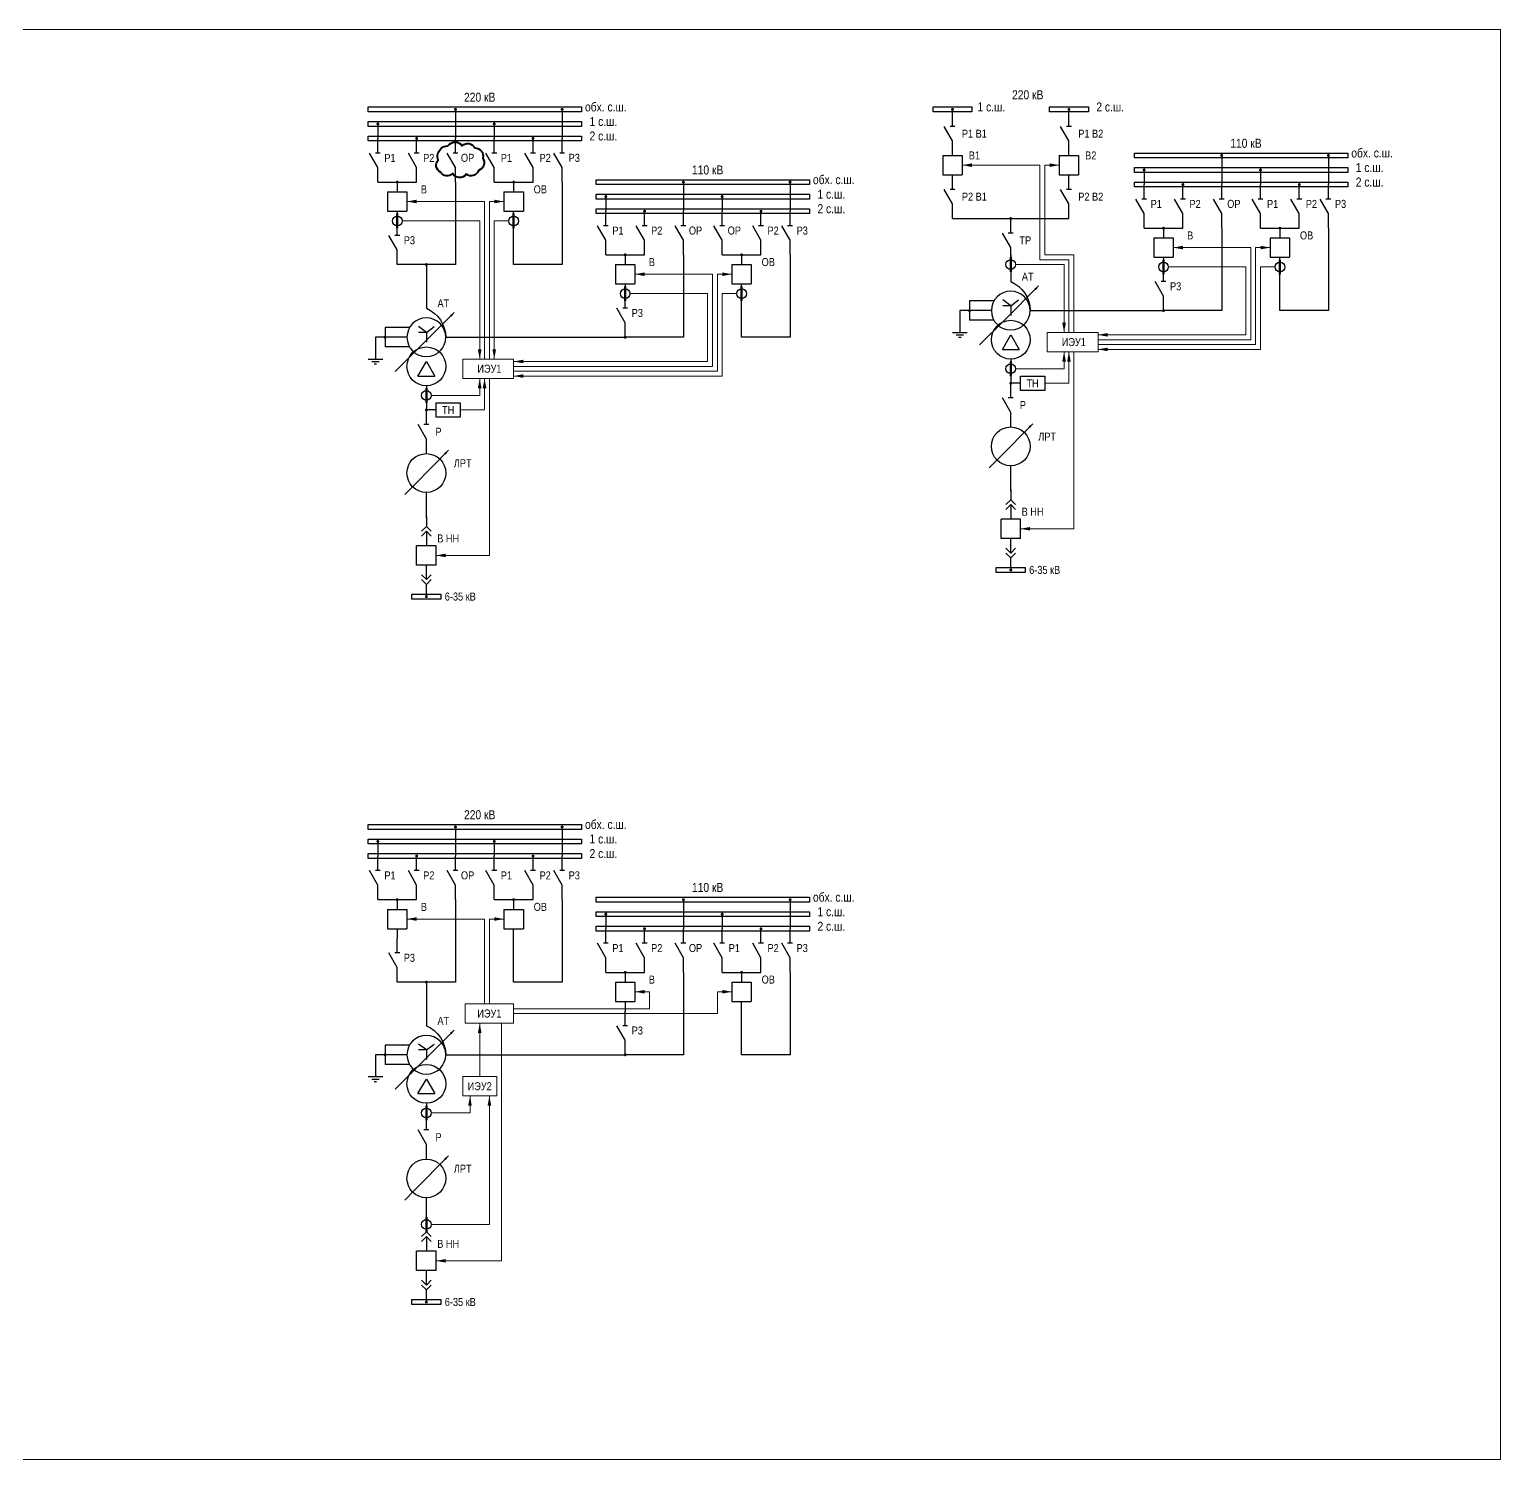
# Model space of a CAD drawing. Header units: millimetres. Extents: x 5769 to 10700, y 4225 to 6895.
# Drawn here: x 6772 to 7379, y 5288 to 5878 of the extents above; entities that cross this region are included whole.
import ezdxf
from ezdxf.enums import TextEntityAlignment as Align

# ---------------------------------------------------------------- set-up
doc = ezdxf.new("R2010")
doc.units = ezdxf.units.MM
doc.layers.add('Основная', color=7, linetype='Continuous', lineweight=30)
doc.layers.add('Тонкая', color=7, linetype='Continuous', lineweight=13)
doc.styles.add('Narrow', font='ARIALN.TTF')
doc.styles.add('Вывод', font='tahoma.ttf', dxfattribs={"height": 2.5})
doc.styles.add('Компонент', font='ARIALN.TTF', dxfattribs={"height": 3.5})

# ---------------------------------------------------------------- blocks, each defined once
blk = doc.blocks.new('*U29')
at = {"color": 0}
for p, q in [((0, 0), (-8, 0)), ((-8, -8), (-8, 0)), ((0, -8), (0, 0)), ((0, -8), (-8, -8))]:
    blk.add_line(p, q, dxfattribs=at)
at = {"layer": 'Основная', "style": 'Компонент'}
blk.add_attdef('ОУ', text='', height=3.5, dxfattribs=at).set_placement((-15, -3), align=Align.MIDDLE_CENTER)
blk = doc.blocks.new('*U32')
at = {"color": 0}
blk.add_line((0, 0), (6, 3.43), dxfattribs=at)
blk = doc.blocks.new('*U23')
at = {"color": 0}
blk.add_line((0, -1), (0, 1), dxfattribs=at)
blk = doc.blocks.new('*U21')
at = {"color": 0}
for p, q in [((0, 3), (0, 9)), ((0, -9), (0, -3))]:
    blk.add_line(p, q, dxfattribs=at)
at = {"color": 0, "ltscale": 0.25, "rotation": 89.99999999999999}
for name, p in [('*U32', (0, -3)), ('*U23', (0, 3))]:
    blk.add_blockref(name, p, dxfattribs=at)
at = {"layer": 'Основная'}
for tag, height, style, p in [('В1', 2.5, 'Вывод', (2, 7)), ('ОУ', 3.5, 'Компонент', (-12, 0)), ('В2', 2.5, 'Вывод', (2, -7))]:
    blk.add_attdef(tag, text='', height=height, dxfattribs=dict(at, style=style)).set_placement(p, align=Align.MIDDLE_CENTER)
blk = doc.blocks.new('*U41')
at = {"ltscale": 0.25}
blk.add_circle((0, 0), 2, dxfattribs=at)
at = {"layer": 'Основная', "color": 0, "lineweight": 50}
blk.add_line((0, -3), (0, 3), dxfattribs=at)
at = {"layer": 'Основная', "style": 'Компонент'}
blk.add_attdef('ОУ', text='', height=3.5, dxfattribs=at).set_placement((-6, 0), align=Align.MIDDLE_CENTER)
blk = doc.blocks.new('*U14')
at = {"ltscale": 0.25}
for p, q in [((-3.46, -4), (0, 2)), ((0, 2), (3.46, -4)), ((-3.46, -4), (3.46, -4))]:
    blk.add_line(p, q, dxfattribs=at)
blk.add_circle((0, 0), 8, dxfattribs=at)
at = {"layer": 'Основная', "style": 'Компонент'}
blk.add_attdef('ОУ', text='', height=3.5, dxfattribs=at).set_placement((17, 0), align=Align.MIDDLE_CENTER)
blk = doc.blocks.new('*U15')
at = {"ltscale": 0.25}
for p, q in [((0, 0), (-20, 0)), ((14.44, 0), (0, 0))]:
    blk.add_line(p, q, dxfattribs=at)
blk.add_lwpolyline([(-18, 0, 1, 0, 0), (-20, 0, 0, 0, 0)], format="xyseb", dxfattribs=at)
at = {"layer": 'Основная', "style": 'Вывод'}
blk.add_attdef('ОС', text='', height=2.5, dxfattribs=at).set_placement((3, 2), align=Align.MIDDLE_CENTER)
blk = doc.blocks.new('*U68')
at = {"ltscale": 0.25}
for q in [(-3.2, 4.4), (3.2, 4.4), (0, -2), (3.21, 2)]:
    blk.add_line((0, 2), q, dxfattribs=at)
blk.add_circle((0, 0), 8, dxfattribs=at)
blk.add_arc((5.23, -0.15), 13.23, 113.28026, 179.33961, dxfattribs=at)
at = {"layer": 'Основная', "style": 'Компонент'}
blk.add_attdef('ОУ', text='', height=3.5, dxfattribs=at).set_placement((-17, 0), align=Align.MIDDLE_CENTER)
blk = doc.blocks.new('*U50')
at = {"color": 0}
for p, q in [((-3, 0), (3, 0)), ((0, 3), (0, 0)), ((-1.5, -1), (1.5, -1)), ((-0.5, -2), (0.5, -2))]:
    blk.add_line(p, q, dxfattribs=at)
blk = doc.blocks.new('*U67')
at = {"ltscale": 0.25}
for p, q in [((0, 0), (-20, 0)), ((5.64, 0), (0, 0))]:
    blk.add_line(p, q, dxfattribs=at)
blk.add_lwpolyline([(-18, 0, 1, 0, 0), (-20, 0, 0, 0, 0)], format="xyseb", dxfattribs=at)
at = {"layer": 'Основная', "style": 'Вывод'}
blk.add_attdef('ОС', text='', height=2.5, dxfattribs=at).set_placement((3, 2), align=Align.MIDDLE_CENTER)
blk = doc.blocks.new('*U72')
at = {"layer": 'Основная', "ltscale": 0.25}
for p, q in [((2, 2), (0, 0)), ((0, 0), (2, -2))]:
    blk.add_line(p, q, dxfattribs=at)
blk = doc.blocks.new('*U40')
at = {"color": 0}
for p, q in [((0, 6), (0, 2)), ((0, 0), (0, -6))]:
    blk.add_line(p, q, dxfattribs=at)
at = {"color": 0, "ltscale": 0.25, "xscale": -1, "rotation": 90}
for p in [(0, 2), (0, 0)]:
    blk.add_blockref('*U72', p, dxfattribs=at)
at = {"layer": 'Основная'}
for tag, height, style, p in [('ОУ2', 3.5, 'Компонент', (-5, 6)), ('В2', 2.5, 'Вывод', (3, 6)), ('ОУ1', 3.5, 'Компонент', (-5, -6)), ('В1', 2.5, 'Вывод', (3, -6))]:
    blk.add_attdef(tag, text='', height=height, dxfattribs=dict(at, style=style)).set_placement(p, align=Align.MIDDLE_CENTER)
blk = doc.blocks.new('*U42')
at = {"color": 0}
for p, q in [((0, 0), (0, 6)), ((0, -6), (0, -2))]:
    blk.add_line(p, q, dxfattribs=at)
at = {"color": 0, "ltscale": 0.25, "rotation": 89.99999999999999}
for p in [(0, 0), (0, -2)]:
    blk.add_blockref('*U72', p, dxfattribs=at)
at = {"layer": 'Основная'}
for tag, height, style, p in [('ОУ1', 3.5, 'Компонент', (-5, 6)), ('В1', 2.5, 'Вывод', (3, 6)), ('ОУ2', 3.5, 'Компонент', (-5, -6)), ('В2', 2.5, 'Вывод', (3, -6))]:
    blk.add_attdef(tag, text='', height=height, dxfattribs=dict(at, style=style)).set_placement(p, align=Align.MIDDLE_CENTER)

msp = doc.modelspace()

# ---------------------------------------------------------------- linework, layer by layer
at = {"layer": 'Основная'}
for p, q in [((6948, 5845), (6948, 5833)), ((6992, 5845), (6992, 5833)), ((7153, 5844), (7153, 5845)), ((6916, 5840), (6916, 5833)), ((6964, 5840), (6964, 5833)), ((7264, 5826), (7264, 5814)), ((7308, 5826), (7308, 5814)), ((7232, 5821), (7232, 5814)), ((7280, 5821), (7280, 5814)), ((6916, 5815), (6932, 5815)), ((6924, 5815), (6924, 5811)), ((6948, 5815), (6948, 5781)), ((6964, 5815), (6980, 5815)), ((6972, 5815), (6972, 5811)), ((6992, 5815), (6992, 5781)), ((7042, 5815), (7042, 5803)), ((7086, 5815), (7086, 5803)), ((7010, 5810), (7010, 5803)), ((7058, 5810), (7058, 5803)), ((6924, 5803), (6924, 5802)), ((6972, 5781), (6972, 5803)), ((7153, 5800), (7201, 5800)), ((7232, 5796), (7248, 5796)), ((7240, 5796), (7240, 5792)), ((7264, 5796), (7264, 5762)), ((7280, 5796), (7296, 5796)), ((7288, 5796), (7288, 5792)), ((7308, 5796), (7308, 5762)), ((7010, 5785), (7026, 5785)), ((7018, 5785), (7018, 5781)), ((7042, 5785), (7042, 5751)), ((7058, 5785), (7074, 5785)), ((7066, 5785), (7066, 5781)), ((7086, 5785), (7086, 5751)), ((7177, 5785), (7177, 5774)), ((7240, 5784), (7240, 5783)), ((7288, 5762), (7288, 5784)), ((6948, 5781), (6924, 5781)), ((6936, 5781), (6936, 5763)), ((6992, 5781), (6972, 5781)), ((7018, 5773), (7018, 5772)), ((7066, 5751), (7066, 5773)), ((7185, 5762), (7240, 5762)), ((7264, 5762), (7240, 5762)), ((7308, 5762), (7288, 5762)), ((6944, 5751), (7018, 5751)), ((7042, 5751), (7018, 5751)), ((7086, 5751), (7066, 5751)), ((7177, 5742), (7177, 5736)), ((6936, 5731), (6936, 5725)), ((7181, 5732), (7177, 5732)), ((6940, 5721), (6936, 5721)), ((7177, 5687.5), (7177, 5698)), ((6936, 5676.5), (6936, 5687)), ((7177, 5656), (7177, 5655)), ((6936, 5645), (6936, 5644)), ((6948, 5549), (6948, 5537)), ((6992, 5549), (6992, 5537)), ((6916, 5544), (6916, 5537)), ((6964, 5544), (6964, 5537)), ((6916, 5519), (6932, 5519)), ((6924, 5519), (6924, 5515)), ((6948, 5519), (6948, 5485)), ((6964, 5519), (6980, 5519)), ((6972, 5519), (6972, 5515)), ((6992, 5519), (6992, 5485)), ((7042, 5519), (7042, 5507)), ((7086, 5519), (7086, 5507)), ((7010, 5514), (7010, 5507)), ((7058, 5514), (7058, 5507)), ((6924, 5507), (6924, 5503)), ((6972, 5485), (6972, 5507)), ((6948, 5485), (6924, 5485)), ((6936, 5485), (6936, 5467)), ((6992, 5485), (6972, 5485)), ((7010, 5489), (7026, 5489)), ((7018, 5489), (7018, 5485)), ((7042, 5489), (7042, 5455)), ((7058, 5489), (7074, 5489)), ((7066, 5489), (7066, 5485)), ((7086, 5489), (7086, 5455)), ((7018, 5477), (7018, 5473)), ((7066, 5455), (7066, 5477)), ((6944, 5455), (7018, 5455)), ((7042, 5455), (7018, 5455)), ((7086, 5455), (7066, 5455)), ((6936, 5435), (6936, 5429)), ((6936, 5385.5), (6936, 5396)), ((6936, 5354), (6936, 5353))]:
    msp.add_line(p, q, dxfattribs=at)
for points in [[(6912, 5846), (7000, 5846), (7000, 5844), (6912, 5844)], [(7145, 5846), (7161, 5846), (7161, 5844), (7145, 5844)], [(7193, 5846), (7209, 5846), (7209, 5844), (7193, 5844)], [(6912, 5840), (7000, 5840), (7000, 5838), (6912, 5838)], [(6912, 5834), (7000, 5834), (7000, 5832), (6912, 5832)], [(7228, 5827), (7316, 5827), (7316, 5825), (7228, 5825)], [(7228, 5821), (7316, 5821), (7316, 5819), (7228, 5819)], [(7006, 5816), (7094, 5816), (7094, 5814), (7006, 5814)], [(7228, 5815), (7316, 5815), (7316, 5813), (7228, 5813)], [(7006, 5810), (7094, 5810), (7094, 5808), (7006, 5808)], [(7006, 5804), (7094, 5804), (7094, 5802), (7006, 5802)], [(7181, 5735), (7191, 5735), (7191, 5729), (7181, 5729)], [(6940, 5724), (6950, 5724), (6950, 5718), (6940, 5718)], [(7171, 5656), (7183, 5656), (7183, 5654), (7171, 5654)], [(6930, 5645), (6942, 5645), (6942, 5643), (6930, 5643)], [(6912, 5550), (7000, 5550), (7000, 5548), (6912, 5548)], [(6912, 5544), (7000, 5544), (7000, 5542), (6912, 5542)], [(6912, 5538), (7000, 5538), (7000, 5536), (6912, 5536)], [(7006, 5520), (7094, 5520), (7094, 5518), (7006, 5518)], [(7006, 5514), (7094, 5514), (7094, 5512), (7006, 5512)], [(7006, 5508), (7094, 5508), (7094, 5506), (7006, 5506)], [(6930, 5354), (6942, 5354), (6942, 5352), (6930, 5352)]]:
    msp.add_lwpolyline(points, close=True, dxfattribs=at)
at = {"layer": 'Основная', "ltscale": 0.25, "const_width": 0.6}
for points in [[(6947.7, 5845, 1), (6948.3, 5845, 1)], [(6991.7, 5845, 1), (6992.3, 5845, 1)], [(7152.7, 5845, 1), (7153.3, 5845, 1)], [(7200.7, 5845, 1), (7201.3, 5845, 1)], [(6915.7, 5839, 1), (6916.3, 5839, 1)], [(6963.7, 5839, 1), (6964.3, 5839, 1)], [(6931.7, 5833, 1), (6932.3, 5833, 1)], [(6979.7, 5833, 1), (6980.3, 5833, 1)], [(7263.7, 5826, 1), (7264.3, 5826, 1)], [(7307.7, 5826, 1), (7308.3, 5826, 1)], [(7231.7, 5820, 1), (7232.3, 5820, 1)], [(7279.7, 5820, 1), (7280.3, 5820, 1)], [(6923.7, 5815, 1), (6924.3, 5815, 1)], [(6971.7, 5815, 1), (6972.3, 5815, 1)], [(7041.7, 5815, 1), (7042.3, 5815, 1)], [(7085.7, 5815, 1), (7086.3, 5815, 1)], [(7247.7, 5814, 1), (7248.3, 5814, 1)], [(7295.7, 5814, 1), (7296.3, 5814, 1)], [(7009.7, 5809, 1), (7010.3, 5809, 1)], [(7057.7, 5809, 1), (7058.3, 5809, 1)], [(7025.7, 5803, 1), (7026.3, 5803, 1)], [(7073.7, 5803, 1), (7074.3, 5803, 1)], [(7176.7, 5800, 1), (7177.3, 5800, 1)], [(7239.7, 5796, 1), (7240.3, 5796, 1)], [(7287.7, 5796, 1), (7288.3, 5796, 1)], [(7017.7, 5785, 1), (7018.3, 5785, 1)], [(7065.7, 5785, 1), (7066.3, 5785, 1)], [(6935.7, 5781, 1), (6936.3, 5781, 1)], [(7159.7, 5762, 1), (7160.3, 5762, 1)], [(7239.7, 5762, 1), (7240.3, 5762, 1)], [(6918.7, 5751, 1), (6919.3, 5751, 1)], [(7017.7, 5751, 1), (7018.3, 5751, 1)], [(7176.7, 5732, 1), (7177.3, 5732, 1)], [(6935.7, 5721, 1), (6936.3, 5721, 1)], [(7176.7, 5655, 1), (7177.3, 5655, 1)], [(6935.7, 5644, 1), (6936.3, 5644, 1)], [(6947.7, 5549, 1), (6948.3, 5549, 1)], [(6991.7, 5549, 1), (6992.3, 5549, 1)], [(6915.7, 5543, 1), (6916.3, 5543, 1)], [(6963.7, 5543, 1), (6964.3, 5543, 1)], [(6931.7, 5537, 1), (6932.3, 5537, 1)], [(6979.7, 5537, 1), (6980.3, 5537, 1)], [(6923.7, 5519, 1), (6924.3, 5519, 1)], [(6971.7, 5519, 1), (6972.3, 5519, 1)], [(7041.7, 5519, 1), (7042.3, 5519, 1)], [(7085.7, 5519, 1), (7086.3, 5519, 1)], [(7009.7, 5513, 1), (7010.3, 5513, 1)], [(7057.7, 5513, 1), (7058.3, 5513, 1)], [(7025.7, 5507, 1), (7026.3, 5507, 1)], [(7073.7, 5507, 1), (7074.3, 5507, 1)], [(6935.7, 5485, 1), (6936.3, 5485, 1)], [(7017.7, 5489, 1), (7018.3, 5489, 1)], [(7065.7, 5489, 1), (7066.3, 5489, 1)], [(6918.7, 5455, 1), (6919.3, 5455, 1)], [(7017.7, 5455, 1), (7018.3, 5455, 1)], [(6935.7, 5353, 1), (6936.3, 5353, 1)]]:
    msp.add_lwpolyline(points, format="xyb", close=True, dxfattribs=at)
at = {"layer": 'Основная'}
for points in [[(7170, 5766), (7160, 5766)], [(7160, 5766), (7160, 5758)], [(7160, 5762), (7156, 5762)], [(7156, 5762), (7156, 5756)], [(7169, 5762), (7159, 5762)], [(7170, 5758), (7160, 5758)], [(6929, 5755), (6919, 5755)], [(6919, 5755), (6919, 5747)], [(6919, 5751), (6915, 5751)], [(6915, 5751), (6915, 5745)], [(6928, 5751), (6918, 5751)], [(6929, 5747), (6919, 5747)], [(7177, 5742), (7177, 5732)], [(6936, 5731), (6936, 5721)], [(6919, 5455), (6915, 5455)], [(6915, 5455), (6915, 5449)], [(6928, 5455), (6918, 5455)], [(6929, 5459), (6919, 5459)], [(6919, 5459), (6919, 5451)], [(6929, 5451), (6919, 5451)], [(6936, 5435), (6936, 5430)]]:
    msp.add_lwpolyline(points, dxfattribs=at)
at = {"layer": 'Основная', "ltscale": 0.25}
for centre in [(7177, 5706), (6936, 5695), (6936, 5404)]:
    msp.add_circle(centre, 8, dxfattribs=at)
at = {"layer": 'Тонкая'}
for p, q in [((7157, 5822), (7189, 5822)), ((7189, 5822), (7189, 5783)), ((7197, 5822), (7191, 5822)), ((7191, 5822), (7191, 5785)), ((6928, 5807), (6960, 5807)), ((6960, 5807), (6960, 5742)), ((6968, 5807), (6962, 5807)), ((6962, 5807), (6962, 5742)), ((6926, 5799), (6958, 5799)), ((6958, 5799), (6958, 5742)), ((6970, 5799), (6964, 5799)), ((6964, 5799), (6964, 5742)), ((7244, 5788), (7276, 5788)), ((7276, 5788), (7276, 5750)), ((7284, 5788), (7278, 5788)), ((7278, 5788), (7278, 5748)), ((7189, 5783), (7201, 5783)), ((7191, 5785), (7203, 5785)), ((7201, 5783), (7201, 5753)), ((7203, 5785), (7203, 5753)), ((7022, 5777), (7054, 5777)), ((7054, 5777), (7054, 5739)), ((7062, 5777), (7056, 5777)), ((7056, 5777), (7056, 5737)), ((7179, 5781), (7199, 5781)), ((7199, 5781), (7199, 5753)), ((7242, 5780), (7274, 5780)), ((7274, 5780), (7274, 5752)), ((7286, 5780), (7280, 5780)), ((7280, 5780), (7280, 5746)), ((7020, 5769), (7052, 5769)), ((7052, 5769), (7052, 5741)), ((7064, 5769), (7058, 5769)), ((7058, 5769), (7058, 5735)), ((7274, 5752), (7213, 5752)), ((7276, 5750), (7213, 5750)), ((7278, 5748), (7213, 5748)), ((7280, 5746), (7213, 5746)), ((7052, 5741), (6972, 5741)), ((7199, 5738), (7199, 5745)), ((7201, 5732), (7201, 5745)), ((7203, 5745), (7203, 5672)), ((6958, 5727), (6958, 5734)), ((6960, 5721), (6960, 5734)), ((7054, 5739), (6972, 5739)), ((7056, 5737), (6972, 5737)), ((7058, 5735), (6972, 5735)), ((7179, 5738), (7199, 5738)), ((7191, 5732), (7201, 5732)), ((6938, 5727), (6958, 5727)), ((6950, 5721), (6960, 5721)), ((7203, 5672), (7181, 5672)), ((6962, 5661), (6940, 5661)), ((6928, 5511), (6960, 5511)), ((6960, 5511), (6960, 5476)), ((6968, 5511), (6962, 5511)), ((6962, 5511), (6962, 5476)), ((7022, 5481), (7028, 5481)), ((7028, 5481), (7028, 5474)), ((7062, 5481), (7056, 5481)), ((7056, 5481), (7056, 5472)), ((6972, 5474), (7028, 5474)), ((6958, 5468), (6958, 5446)), ((6967, 5468), (6967, 5370)), ((6972, 5472), (7056, 5472)), ((6954, 5431), (6954, 5438)), ((6962, 5385), (6962, 5438)), ((6938, 5431), (6954, 5431)), ((6938, 5385), (6962, 5385)), ((6967, 5370), (6940, 5370))]:
    msp.add_line(p, q, dxfattribs=at)
at = {"layer": 'Тонкая', "color": 6}
msp.add_line((6962, 5734), (6962, 5661), dxfattribs=at)
msp.add_lwpolyline([(6475, 5878), (7379, 5878), (7379, 5288), (6475, 5288)], close=True, dxfattribs=at)
at = {"layer": 'Тонкая', "color": 6, "lineweight": 40}
msp.add_lwpolyline([(6944.91, 5830.01, -0.520567), (6950.8, 5830.01, -0.520567), (6950.8, 5830.01, -0.520567), (6956.03, 5829.08, -0.520567), (6956.03, 5829.08, -0.520567), (6959.24, 5824.93, -0.520567), (6959.24, 5824.93, -0.520567), (6957.5, 5819.84, -0.520567), (6957.5, 5819.84, -0.520567), (6952.41, 5818.23, -0.520567), (6952.41, 5818.23, -0.520567), (6946.78, 5818.5, -0.520567), (6946.78, 5818.5, -0.520567), (6941.83, 5819.17, -0.520567), (6941.83, 5819.17, -0.520567), (6940.89, 5824.12, -0.520567), (6940.89, 5824.12, -0.520567)], format="xyb", close=True, dxfattribs=at)
at = {"layer": 'Тонкая', "ltscale": 0.3}
for points in [[(7157, 5822, 0, 1.5, 0), (7161, 5822, 0, 0, 0)], [(7197, 5822, 0, 1.5, 0), (7193, 5822, 0, 0, 0)], [(6928, 5807, 0, 1.5, 0), (6932, 5807, 0, 0, 0)], [(6968, 5807, 0, 1.5, 0), (6964, 5807, 0, 0, 0)], [(7244, 5788, 0, 1.5, 0), (7248, 5788, 0, 0, 0)], [(7284, 5788, 0, 1.5, 0), (7280, 5788, 0, 0, 0)], [(7022, 5777, 0, 1.5, 0), (7026, 5777, 0, 0, 0)], [(7062, 5777, 0, 1.5, 0), (7058, 5777, 0, 0, 0)], [(7199, 5753, 0, 1.5, 0), (7199, 5757, 0, 0, 0)], [(7213, 5752, 0, 1.5, 0), (7217, 5752, 0, 0, 0)], [(6958, 5742, 0, 1.5, 0), (6958, 5746, 0, 0, 0)], [(6964, 5742, 0, 1.5, 0), (6964, 5746, 0, 0, 0)], [(7199, 5745, 0, 1.5, 0), (7199, 5741, 0, 0, 0)], [(7201, 5745, 0, 1.5, 0), (7201, 5741, 0, 0, 0)], [(7213, 5746, 0, 1.5, 0), (7217, 5746, 0, 0, 0)], [(6972, 5741, 0, 1.5, 0), (6976, 5741, 0, 0, 0)], [(6958, 5734, 0, 1.5, 0), (6958, 5730, 0, 0, 0)], [(6960, 5734, 0, 1.5, 0), (6960, 5730, 0, 0, 0)], [(6972, 5735, 0, 1.5, 0), (6976, 5735, 0, 0, 0)], [(7181, 5672, 0, 1.5, 0), (7185, 5672, 0, 0, 0)], [(6940, 5661, 0, 1.5, 0), (6944, 5661, 0, 0, 0)], [(6928, 5511, 0, 1.5, 0), (6932, 5511, 0, 0, 0)], [(6968, 5511, 0, 1.5, 0), (6964, 5511, 0, 0, 0)], [(7022, 5481, 0, 1.5, 0), (7026, 5481, 0, 0, 0)], [(7062, 5481, 0, 1.5, 0), (7058, 5481, 0, 0, 0)], [(6958, 5468, 0, 1.5, 0), (6958, 5464, 0, 0, 0)], [(6954, 5438, 0, 1.5, 0), (6954, 5434, 0, 0, 0)], [(6962, 5438, 0, 1.5, 0), (6962, 5434, 0, 0, 0)], [(6940, 5370, 0, 1.5, 0), (6944, 5370, 0, 0, 0)]]:
    msp.add_lwpolyline(points, format="xyseb", dxfattribs=at)
at = {"layer": 'Тонкая'}
for points in [[(7192, 5753), (7213, 5753), (7213, 5745), (7192, 5745)], [(6951, 5742), (6972, 5742), (6972, 5734), (6951, 5734)], [(6952, 5476), (6972, 5476), (6972, 5468), (6952, 5468)], [(6951, 5446), (6965, 5446), (6965, 5438), (6951, 5438)]]:
    msp.add_lwpolyline(points, close=True, dxfattribs=at)

# ---------------------------------------------------------------- block references
at = {"layer": 'Основная'}
for p in [(7153, 5835), (7201, 5835), (6916, 5824), (6932, 5824), (6948, 5824), (6964, 5824), (6980, 5824), (6992, 5824), (7153, 5809), (7201, 5809), (7232, 5805), (7248, 5805), (7264, 5805), (7280, 5805), (7296, 5805), (7308, 5805), (7010, 5794), (7026, 5794), (7042, 5794), (7058, 5794), (7074, 5794), (7086, 5794), (7177, 5791), (6924, 5790), (7240, 5771), (7018, 5760), (7177, 5723), (6936, 5712), (6916, 5528), (6932, 5528), (6948, 5528), (6964, 5528), (6980, 5528), (6992, 5528), (6924, 5494), (7010, 5498), (7026, 5498), (7042, 5498), (7058, 5498), (7074, 5498), (7086, 5498), (7018, 5464), (6936, 5421)]:
    msp.add_blockref('*U21', p, dxfattribs=at)
at = {"layer": 'Основная', "ltscale": 0.25}
for name, p, rotation in [('*U29', (7149, 5818), 180), ('*U29', (7197, 5818), 180), ('*U29', (6920, 5803), 180), ('*U29', (6968, 5803), 180), ('*U29', (7236, 5784), 180), ('*U29', (7284, 5784), 180), ('*U29', (7014, 5773), 180), ('*U29', (7062, 5773), 180), ('*U15', (7174.36, 5758.05), 224.9999999999999), ('*U15', (6933.36, 5747.05), 224.9999999999999), ('*U67', (7172.08, 5701.09), 225.4999775496878), ('*U67', (6931.08, 5690.09), 225.4999775496878), ('*U29', (6920, 5507), 180), ('*U29', (6968, 5507), 180), ('*U29', (7014, 5477), 180), ('*U29', (7062, 5477), 180), ('*U15', (6933.36, 5451.05), 224.9999999999999), ('*U67', (6931.08, 5399.09), 225.4999775496878)]:
    msp.add_blockref(name, p, dxfattribs=dict(at, rotation=rotation))
for name, p in [('*U41', (6924, 5799)), ('*U41', (6972, 5799)), ('*U41', (7177, 5781)), ('*U41', (7240, 5780)), ('*U41', (7288, 5780)), ('*U41', (7018, 5769)), ('*U41', (7066, 5769)), ('*U50', (7156, 5753)), ('*U50', (6915, 5742)), ('*U41', (7177, 5738)), ('*U41', (6936, 5727)), ('*U40', (7177, 5682)), ('*U40', (6936, 5671)), ('*U29', (7181, 5676)), ('*U42', (7177, 5662)), ('*U29', (6940, 5665)), ('*U42', (6936, 5651)), ('*U50', (6915, 5446)), ('*U41', (6936, 5431)), ('*U41', (6936, 5385)), ('*U40', (6936, 5380)), ('*U29', (6940, 5374)), ('*U42', (6936, 5360))]:
    msp.add_blockref(name, p, dxfattribs=at)
at = {"layer": 'Основная', "ltscale": 0.35, "xscale": -1}
for p in [(7177, 5762), (6936, 5751), (6936, 5455)]:
    msp.add_blockref('*U68', p, dxfattribs=at)
at = {"layer": 'Основная', "ltscale": 0.35}
for p in [(7177, 5750), (6936, 5739), (6936, 5443)]:
    msp.add_blockref('*U14', p, dxfattribs=at)

# ---------------------------------------------------------------- texts
at = {"layer": 'Основная', "attachment_point": 5, "style": 'Narrow'}
for s, insert, char_height, width in [('\\pi-11.1,l11.1,t11.1;220 кВ', (6958, 5850), 3.7, 53.3807), ('\\pi-11.1,l11.1,t11.1;220 кВ', (7184, 5851), 3.7, 53.3807), ('\\pi-11.1,l11.1,t11.1;обх. с.ш.', (7010, 5846), 3.7, 53.3807), ('\\pi-11.1,l11.1,t11.1;1 с.ш.', (7169, 5846), 3.7, 53.3807), ('\\pi-11.1,l11.1,t11.1;2 с.ш.', (7218, 5846), 3.7, 53.3807), ('\\pi-11.1,l11.1,t11.1;1 с.ш.', (7009, 5840), 3.7, 53.3807), ('\\pi-9.9,l9.9,t9.9;Р1 В1', (7162, 5835), 3.3, 10), ('\\pi-9.9,l9.9,t9.9;Р1 В2', (7210, 5835), 3.3, 10), ('\\pi-11.1,l11.1,t11.1;2 с.ш.', (7009, 5834), 3.7, 53.3807), ('\\pi-11.1,l11.1,t11.1;110 кВ', (7274, 5831), 3.7, 53.3807), ('\\pi-9.9,l9.9,t9.9;Р1', (6921, 5825), 3.3, 10), ('\\pi-9.9,l9.9,t9.9;Р2', (6937, 5825), 3.3, 10), ('\\pi-9.9,l9.9,t9.9;Р1', (6969, 5825), 3.3, 10), ('\\pi-9.9,l9.9,t9.9;Р2', (6985, 5825), 3.3, 10), ('\\pi-9.9,l9.9,t9.9;Р3', (6997, 5825), 3.3, 10), ('\\pi-9.9,l9.9,t9.9;В1', (7162, 5826), 3.3, 21.7409), ('\\pi-9.9,l9.9,t9.9;В2', (7210, 5826), 3.3, 21.7409), ('\\pi-11.1,l11.1,t11.1;обх. с.ш.', (7326, 5827), 3.7, 53.3807), ('\\pi-11.1,l11.1,t11.1;110 кВ', (7052, 5820), 3.7, 53.3807), ('\\pi-11.1,l11.1,t11.1;1 с.ш.', (7325, 5821), 3.7, 53.3807), ('\\pi-9.9,l9.9,t9.9;В', (6935, 5812), 3.3, 10), ('\\pi-9.9,l9.9,t9.9;ОВ', (6983, 5812), 3.3, 10), ('\\pi-11.1,l11.1,t11.1;обх. с.ш.', (7104, 5816), 3.7, 53.3807), ('\\pi-11.1,l11.1,t11.1;2 с.ш.', (7325, 5815), 3.7, 53.3807), ('\\pi-11.1,l11.1,t11.1;1 с.ш.', (7103, 5810), 3.7, 53.3807), ('\\pi-9.9,l9.9,t9.9;Р2 В1', (7162, 5809), 3.3, 10), ('\\pi-9.9,l9.9,t9.9;Р2 В2', (7210, 5809), 3.3, 10), ('\\pi-9.9,l9.9,t9.9;Р1', (7237, 5806), 3.3, 10), ('\\pi-9.9,l9.9,t9.9;Р2', (7253, 5806), 3.3, 10), ('\\pi-9.9,l9.9,t9.9;ОР', (7269, 5806), 3.3, 10), ('\\pi-9.9,l9.9,t9.9;Р1', (7285, 5806), 3.3, 10), ('\\pi-9.9,l9.9,t9.9;Р2', (7301, 5806), 3.3, 10), ('\\pi-9.9,l9.9,t9.9;Р3', (7313, 5806), 3.3, 10), ('\\pi-11.1,l11.1,t11.1;2 с.ш.', (7103, 5804), 3.7, 53.3807), ('\\pi-9.9,l9.9,t9.9;Р1', (7015, 5795), 3.3, 10), ('\\pi-9.9,l9.9,t9.9;Р2', (7031, 5795), 3.3, 10), ('\\pi-9.9,l9.9,t9.9;ОР', (7047, 5795), 3.3, 10), ('\\pi-9.9,l9.9,t9.9;Р2', (7079, 5795), 3.3, 10), ('\\pi-9.9,l9.9,t9.9;Р3', (7091, 5795), 3.3, 10), ('\\pi-9.9,l9.9,t9.9;В', (7251, 5793), 3.3, 10), ('\\pi-9.9,l9.9,t9.9;ОВ', (7299, 5793), 3.3, 10), ('\\pi-9.9,l9.9,t9.9;Р3', (6929, 5791), 3.3, 10), ('\\pi-9.9,l9.9,t9.9;ТР', (7183, 5791), 3.3, 10), ('\\pi-9.9,l9.9,t9.9;В', (7029, 5782), 3.3, 10), ('\\pi-9.9,l9.9,t9.9;ОВ', (7077, 5782), 3.3, 10), ('\\pi-9.9,l9.9,t9.9;AT', (7184, 5776), 3.3, 10), ('\\pi-9.9,l9.9,t9.9;Р3', (7245, 5772), 3.3, 10), ('\\pi-9.9,l9.9,t9.9;AT', (6943, 5765), 3.3, 10), ('\\pi-9.9,l9.9,t9.9;Р3', (7023, 5761), 3.3, 10), ('ИЭУ1', (7203, 5749), 3.3, 22), ('ИЭУ1', (6962, 5738), 3.3, 22), ('ТН', (7186, 5732), 3.3, 10), ('ТН', (6945, 5721), 3.3, 10), ('\\pi-9.9,l9.9,t9.9;Р', (7182, 5723), 3.3, 10), ('\\pi-9.9,l9.9,t9.9;Р', (6941, 5712), 3.3, 10), ('\\pi-9.9,l9.9,t9.9;ЛРТ', (7192, 5710), 3.3, 10), ('\\pi-9.9,l9.9,t9.9;ЛРТ', (6951, 5699), 3.3, 10), ('\\pi-9.9,l9.9,t9.9;В НН', (7186, 5679), 3.3, 21.8485), ('\\pi-9.9,l9.9,t9.9;В НН', (6945, 5668), 3.3, 21.8485), ('\\pi-9.9,l9.9,t9.9;6-35 кВ', (7191, 5655), 3.3, 40.3325), ('\\pi-9.9,l9.9,t9.9;6-35 кВ', (6950, 5644), 3.3, 40.3325), ('\\pi-11.1,l11.1,t11.1;220 кВ', (6958, 5554), 3.7, 53.3807), ('\\pi-11.1,l11.1,t11.1;обх. с.ш.', (7010, 5550), 3.7, 53.3807), ('\\pi-11.1,l11.1,t11.1;1 с.ш.', (7009, 5544), 3.7, 53.3807), ('\\pi-11.1,l11.1,t11.1;2 с.ш.', (7009, 5538), 3.7, 53.3807), ('\\pi-9.9,l9.9,t9.9;Р1', (6921, 5529), 3.3, 10), ('\\pi-9.9,l9.9,t9.9;Р2', (6937, 5529), 3.3, 10), ('\\pi-9.9,l9.9,t9.9;ОР', (6953, 5529), 3.3, 10), ('\\pi-9.9,l9.9,t9.9;Р1', (6969, 5529), 3.3, 10), ('\\pi-9.9,l9.9,t9.9;Р2', (6985, 5529), 3.3, 10), ('\\pi-9.9,l9.9,t9.9;Р3', (6997, 5529), 3.3, 10), ('\\pi-11.1,l11.1,t11.1;110 кВ', (7052, 5524), 3.7, 53.3807), ('\\pi-11.1,l11.1,t11.1;обх. с.ш.', (7104, 5520), 3.7, 53.3807), ('\\pi-9.9,l9.9,t9.9;В', (6935, 5516), 3.3, 10), ('\\pi-9.9,l9.9,t9.9;ОВ', (6983, 5516), 3.3, 10), ('\\pi-11.1,l11.1,t11.1;1 с.ш.', (7103, 5514), 3.7, 53.3807), ('\\pi-11.1,l11.1,t11.1;2 с.ш.', (7103, 5508), 3.7, 53.3807), ('\\pi-9.9,l9.9,t9.9;Р3', (6929, 5495), 3.3, 10), ('\\pi-9.9,l9.9,t9.9;Р1', (7015, 5499), 3.3, 10), ('\\pi-9.9,l9.9,t9.9;Р2', (7031, 5499), 3.3, 10), ('\\pi-9.9,l9.9,t9.9;ОР', (7047, 5499), 3.3, 10), ('\\pi-9.9,l9.9,t9.9;Р1', (7063, 5499), 3.3, 10), ('\\pi-9.9,l9.9,t9.9;Р2', (7079, 5499), 3.3, 10), ('\\pi-9.9,l9.9,t9.9;Р3', (7091, 5499), 3.3, 10), ('\\pi-9.9,l9.9,t9.9;В', (7029, 5486), 3.3, 10), ('\\pi-9.9,l9.9,t9.9;ОВ', (7077, 5486), 3.3, 10), ('ИЭУ1', (6962, 5472), 3.3, 22), ('\\pi-9.9,l9.9,t9.9;AT', (6943, 5469), 3.3, 10), ('\\pi-9.9,l9.9,t9.9;Р3', (7023, 5465), 3.3, 10), ('ИЭУ2', (6958, 5442), 3.3, 14), ('\\pi-9.9,l9.9,t9.9;Р', (6941, 5421), 3.3, 10), ('\\pi-9.9,l9.9,t9.9;ЛРТ', (6951, 5408), 3.3, 10), ('\\pi-9.9,l9.9,t9.9;В НН', (6945, 5377), 3.3, 21.8485), ('\\pi-9.9,l9.9,t9.9;6-35 кВ', (6950, 5353), 3.3, 40.3325)]:
    msp.add_mtext(s, dxfattribs=dict(at, insert=insert, char_height=char_height, width=width))
at = {"layer": 'Основная', "color": 6, "char_height": 3.3, "width": 10, "attachment_point": 5, "style": 'Narrow'}
for insert in [(6953, 5825), (7063, 5795)]:
    msp.add_mtext('\\pi-9.9,l9.9,t9.9;ОР', dxfattribs=dict(at, insert=insert))

doc.saveas('drawing.dxf')
